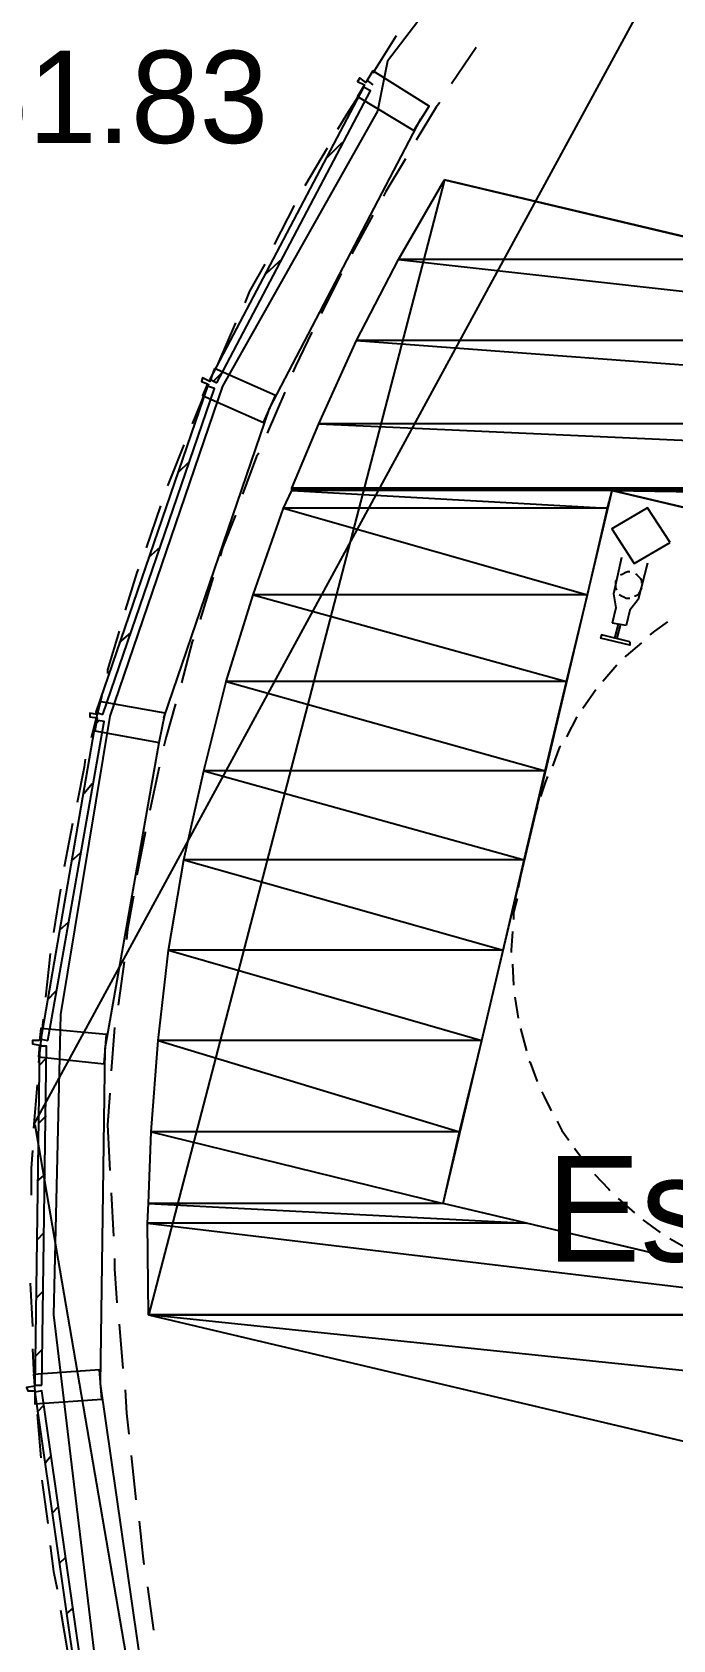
# Model space of a CAD drawing. Header units: feet. Extents: x -84 to 198, y -22 to 181.
# Drawn here: x 27.04 to 34.32, y 117.07 to 135.35 of the extents above; entities that cross this region are included whole.
import ezdxf
from ezdxf.enums import TextEntityAlignment as Align

# ---------------------------------------------------------------- set-up
doc = ezdxf.new("R2010")
doc.units = ezdxf.units.FT
for name, color, linetype in [('A-AREA-COMUN', 252, 'CONTINUOUS'), ('A-LINEA', 7, 'CONTINUOUS'), ('A-MURO-CONCRETO', 8, 'CONTINUOUS'), ('A-NOMBRE-ESPACIO', 2, 'CONTINUOUS'), ('A-TEXTO-PDF', 3, 'CONTINUOUS')]:
    doc.layers.add(name, color=color, linetype=linetype)

msp = doc.modelspace()

# ---------------------------------------------------------------- linework, layer by layer
at = {"layer": 'A-AREA-COMUN'}
msp.add_lwpolyline([(26.528, 143.5022), (27.6, 143.5378), (35.92, 141.5289), (35.92, 140.5333), (33.6, 138.3289), (31.072, 135.0222), (30.96, 134.4533), (29.2, 131.3244), (27.92, 127.5733), (27.36, 124.1778), (27.28, 120.7644), (27.872, 115.8044)], dxfattribs=at)
at = {"layer": 'A-LINEA'}
for p, q in [((37.2387, 141.6955), (27.0555, 122.9329)), ((37.2387, 141.6955), (27.0555, 122.9329)), ((31.1733, 135.3111), (30.9067, 134.8844)), ((32.08, 135.1778), (31.8, 134.7644)), ((32.08, 135.1778), (31.8, 134.7644)), ((30.84, 134.8044), (30.9067, 134.7511)), ((30.84, 134.8044), (30.9067, 134.7511)), ((30.3867, 134.0311), (30.1333, 133.6044)), ((30.3733, 133.9111), (30.56, 134.0978)), ((30.3733, 133.9111), (30.56, 134.0978)), ((31.7159, 133.6567), (28.3582, 120.754)), ((31.7159, 133.6567), (28.3582, 120.754)), ((30.0133, 133.3778), (29.7867, 132.9378)), ((30.9067, 133.2711), (30.6667, 132.8311)), ((30.9067, 133.2711), (30.6667, 132.8311)), ((29.6933, 132.6044), (29.88, 132.7778)), ((29.6933, 132.6044), (29.88, 132.7778)), ((29.3467, 132.0444), (29.1467, 131.5778)), ((29.0933, 131.3778), (29.1867, 131.4711)), ((29.0933, 131.3778), (29.1867, 131.4711)), ((29.04, 131.3511), (28.8533, 130.8978)), ((29.0267, 131.3111), (29.0267, 131.3244)), ((29.0267, 131.3111), (29.0267, 131.3244)), ((29.9067, 131.2578), (29.7067, 130.7911)), ((29.9067, 131.2578), (29.7067, 130.7911)), ((28.6933, 130.3378), (28.8267, 130.4711)), ((28.6933, 130.3378), (28.8267, 130.4711)), ((28.4933, 129.9644), (28.3333, 129.4844)), ((28.36, 129.3778), (28.4933, 129.4978)), ((28.36, 129.3778), (28.4933, 129.4978)), ((34.0267, 129.3111), (33.92, 128.8978)), ((34.0267, 129.3111), (33.92, 128.8978)), ((29.0933, 129.1511), (28.9467, 128.6711)), ((29.0933, 129.1511), (28.9467, 128.6711)), ((33.6667, 128.8044), (33.6267, 128.6311)), ((33.6667, 128.8044), (33.6267, 128.6311)), ((33.7867, 128.6044), (33.6267, 128.6311)), ((33.7867, 128.6044), (33.6267, 128.6311)), ((33.6933, 128.6178), (33.6533, 128.4578)), ((33.6933, 128.6178), (33.6533, 128.4578)), ((33.72, 128.6178), (33.68, 128.4578)), ((33.72, 128.6178), (33.68, 128.4578)), ((28.0267, 128.4044), (28.16, 128.5244)), ((28.0267, 128.4044), (28.16, 128.5244)), ((33.68, 128.1511), (33.52, 127.9644)), ((33.68, 128.1511), (33.52, 127.9644)), ((33.44, 127.8711), (33.2933, 127.6578)), ((33.44, 127.8711), (33.2933, 127.6578)), ((27.8267, 127.8044), (27.7067, 127.3244)), ((27.76, 127.4844), (27.8, 127.5244)), ((27.76, 127.4844), (27.8, 127.5244)), ((33.2267, 127.5644), (33.1067, 127.3378)), ((33.2267, 127.5644), (33.1067, 127.3378)), ((27.8667, 123.7911), (28.48, 127.2711)), ((27.8667, 123.7911), (28.48, 127.2711)), ((28.48, 126.9911), (28.3733, 126.4978)), ((28.48, 126.9911), (28.3733, 126.4978)), ((27.6267, 126.6978), (27.72, 126.8044)), ((27.6267, 126.6978), (27.72, 126.8044)), ((32.7733, 126.5378), (32.7333, 126.4044)), ((32.7733, 126.5378), (32.7333, 126.4044)), ((27.4933, 126.3511), (27.4, 125.8578)), ((27.48, 125.9244), (27.5867, 126.0178)), ((27.48, 125.9244), (27.5867, 126.0178)), ((32.5867, 125.7511), (32.56, 125.6178)), ((32.5867, 125.7511), (32.56, 125.6178)), ((27.36, 125.6044), (27.28, 125.1111)), ((27.3467, 125.1378), (27.4533, 125.2311)), ((27.3467, 125.1378), (27.4533, 125.2311)), ((28.08, 124.7778), (28.0133, 124.2844)), ((28.08, 124.7778), (28.0133, 124.2844)), ((32.4933, 124.7511), (32.5067, 124.5111)), ((32.4933, 124.7511), (32.5067, 124.5111)), ((27.2133, 124.3511), (27.3067, 124.4444)), ((27.2133, 124.3511), (27.3067, 124.4444)), ((32.52, 124.3778), (32.56, 124.1378)), ((32.52, 124.3778), (32.56, 124.1378)), ((27.16, 124.1244), (27.1067, 123.6311)), ((27.9733, 124.0311), (27.9333, 123.5378)), ((27.9733, 124.0311), (27.9333, 123.5378)), ((32.5867, 124.0178), (32.6533, 123.7644)), ((32.5867, 124.0178), (32.6533, 123.7644)), ((27.12, 123.6044), (27.2, 123.6844)), ((27.12, 123.6044), (27.2, 123.6844)), ((27.0933, 123.3778), (27.0533, 122.8844)), ((27.0667, 122.929), (29.6038, 108.1219)), ((27.0667, 122.929), (29.6038, 108.1219)), ((27.1067, 122.9378), (27.2, 123.0311)), ((27.1067, 122.9378), (27.2, 123.0311)), ((27.0933, 122.2844), (27.1867, 122.3644)), ((27.0933, 122.2844), (27.1867, 122.3644)), ((27.9333, 122.1511), (27.96, 121.6578)), ((27.9333, 122.1511), (27.96, 121.6578)), ((33.6933, 122.0844), (33.88, 121.9244)), ((33.6933, 122.0844), (33.88, 121.9244)), ((33.9733, 121.8444), (34.1733, 121.6978)), ((33.9733, 121.8444), (34.1733, 121.6978)), ((27.0933, 121.6178), (27.1733, 121.6978)), ((27.0933, 121.6178), (27.1733, 121.6978)), ((34.28, 121.6311), (34.4933, 121.5111)), ((34.28, 121.6311), (34.4933, 121.5111)), ((27.0133, 121.1244), (27.04, 120.6311)), ((27.08, 120.9511), (27.16, 121.0311)), ((27.08, 120.9511), (27.16, 121.0311)), ((28.36, 120.7644), (28.36, 120.7644)), ((28.36, 120.7644), (28.36, 120.7644)), ((28.0267, 120.6578), (28.0667, 120.1511)), ((28.0267, 120.6578), (28.0667, 120.1511)), ((27.0667, 120.2844), (27.1467, 120.3644)), ((27.0667, 120.2844), (27.1467, 120.3644)), ((27.0933, 119.6578), (27.1733, 119.7378)), ((27.0933, 119.6578), (27.1733, 119.7378)), ((27.0933, 119.6311), (27.1333, 119.1378)), ((27.1867, 119.0844), (27.2533, 119.1644)), ((27.1867, 119.0844), (27.2533, 119.1644)), ((28.16, 119.1644), (28.2133, 118.6578)), ((28.16, 119.1644), (28.2133, 118.6578)), ((27.1467, 118.8844), (27.2133, 118.3911)), ((27.2667, 118.5111), (27.3333, 118.5778)), ((27.2667, 118.5111), (27.3333, 118.5778)), ((27.3467, 117.9378), (27.4133, 118.0044)), ((27.3467, 117.9378), (27.4133, 118.0044)), ((28.3467, 117.6711), (28.4133, 117.1778)), ((28.3467, 117.6711), (28.4133, 117.1778)), ((27.36, 117.4044), (27.44, 116.9111)), ((27.4267, 117.3644), (27.5067, 117.4311)), ((27.4267, 117.3644), (27.5067, 117.4311))]:
    msp.add_line(p, q, dxfattribs=at)
for points in [[(30.9067, 134.9111), (30.8267, 134.7778), (30.76, 134.8311), (30.7333, 134.7911), (30.8133, 134.7511), (30.7333, 134.6178), (31.3733, 134.2311), (31.5467, 134.5111), (30.9067, 134.9111)], [(30.9067, 134.9111), (30.8267, 134.7778), (30.76, 134.8311), (30.7333, 134.7911), (30.8133, 134.7511), (30.7333, 134.6178), (31.3733, 134.2311), (31.5467, 134.5111), (30.9067, 134.9111)], [(29.1333, 131.3644), (30.88, 134.6844), (30.8, 134.7244), (29.0533, 131.4044), (29.1333, 131.3644)], [(29.1333, 131.3644), (30.88, 134.6844), (30.8, 134.7244), (29.0533, 131.4044), (29.1333, 131.3644)], [(30.7733, 134.6711), (30.6133, 134.4178), (30.5067, 134.2444)], [(31.6667, 134.5511), (31.6267, 134.4978), (31.4, 134.1244)], [(31.6667, 134.5511), (31.6267, 134.4978), (31.4, 134.1244)], [(28.5333, 127.5511), (29.7333, 131.0711), (31.4533, 134.3644)], [(28.5333, 127.5511), (29.7333, 131.0711), (31.4533, 134.3644)], [(31.28, 133.9111), (31.0533, 133.5378), (31.0267, 133.4844)], [(31.28, 133.9111), (31.0533, 133.5378), (31.0267, 133.4844)], [(43.4667, 117.1911), (43.9333, 119.1378), (31.7067, 122.0311), (33.6267, 130.1378), (45.8533, 127.2444), (46.5333, 130.1644), (31.72, 133.6711)], [(43.4667, 117.1911), (43.9333, 119.1378), (31.7067, 122.0311), (33.6267, 130.1378), (45.8533, 127.2444), (46.5333, 130.1644), (31.72, 133.6711)], [(29.68, 132.7111), (29.5067, 132.4044), (29.4533, 132.2711)], [(30.5467, 132.6044), (30.52, 132.5511), (30.32, 132.1511)], [(30.5467, 132.6044), (30.52, 132.5511), (30.32, 132.1511)], [(30.2133, 131.9378), (30.0267, 131.5511), (30, 131.4844)], [(30.2133, 131.9378), (30.0267, 131.5511), (30, 131.4844)], [(29.1067, 131.5244), (29.0533, 131.3778), (28.9733, 131.4178), (28.96, 131.3778), (29.0267, 131.3511), (28.9733, 131.2178), (29.6667, 130.9111), (29.8, 131.2178), (29.1067, 131.5244)], [(29.1067, 131.5244), (29.0533, 131.3778), (28.9733, 131.4178), (28.96, 131.3778), (29.0267, 131.3511), (28.9733, 131.2178), (29.6667, 130.9111), (29.8, 131.2178), (29.1067, 131.5244)], [(27.84, 127.5911), (29.1067, 131.2978), (29.0267, 131.3244), (27.76, 127.6178), (27.84, 127.5911)], [(27.84, 127.5911), (29.1067, 131.2978), (29.0267, 131.3244), (27.76, 127.6178), (27.84, 127.5911)], [(28.76, 130.6578), (28.6133, 130.2844), (28.5733, 130.1911)], [(29.6133, 130.5644), (29.5867, 130.5244), (29.4267, 130.0978)], [(29.6133, 130.5644), (29.5867, 130.5244), (29.4267, 130.0978)], [(29.3467, 129.8578), (29.2, 129.4844), (29.1733, 129.3911)], [(29.3467, 129.8578), (29.2, 129.4844), (29.1733, 129.3911)], [(34.2842, 129.5462), (34.0285, 129.9423), (33.6225, 129.7027), (33.8781, 129.3066), (34.2842, 129.5462)], [(34.2842, 129.5462), (34.0285, 129.9423), (33.6225, 129.7027), (33.8781, 129.3066), (34.2842, 129.5462)], [(33.7333, 129.3778), (33.64, 128.9644), (33.6667, 128.8044)], [(33.7333, 129.3778), (33.64, 128.9644), (33.6667, 128.8044)], [(28.24, 129.2444), (28.2267, 129.2044), (28.0933, 128.7778)], [(33.68, 129.0044), (33.6667, 129.0311), (33.6667, 129.0578), (33.6667, 129.0844), (33.6667, 129.1111), (33.68, 129.1244)], [(33.68, 129.0044), (33.6667, 129.0311), (33.6667, 129.0578), (33.6667, 129.0844), (33.6667, 129.1111), (33.68, 129.1244)], [(33.72, 129.1778), (33.7467, 129.1911), (33.7733, 129.2044), (33.8, 129.2178), (33.8267, 129.2178)], [(33.72, 129.1778), (33.7467, 129.1911), (33.7733, 129.2044), (33.8, 129.2178), (33.8267, 129.2178)], [(33.8933, 129.1911), (33.9067, 129.1778), (33.92, 129.1644), (33.9467, 129.1378), (33.96, 129.1111), (33.96, 129.0844)], [(33.8933, 129.1911), (33.9067, 129.1778), (33.92, 129.1644), (33.9467, 129.1378), (33.96, 129.1111), (33.96, 129.0844)], [(33.8267, 128.9111), (33.8133, 128.9111), (33.7867, 128.9111), (33.76, 128.9244), (33.7333, 128.9378), (33.7067, 128.9511)], [(33.8267, 128.9111), (33.8133, 128.9111), (33.7867, 128.9111), (33.76, 128.9244), (33.7333, 128.9378), (33.7067, 128.9511)], [(33.96, 129.0311), (33.9467, 129.0044), (33.9333, 128.9778), (33.92, 128.9511), (33.8933, 128.9378), (33.88, 128.9378)], [(33.96, 129.0311), (33.9467, 129.0044), (33.9333, 128.9778), (33.92, 128.9511), (33.8933, 128.9378), (33.88, 128.9378)], [(33.92, 128.8978), (33.8267, 128.7778), (33.7867, 128.6044)], [(33.92, 128.8978), (33.8267, 128.7778), (33.7867, 128.6044)], [(34.2533, 128.6444), (34.1067, 128.5378), (34.0533, 128.4978)], [(34.2533, 128.6444), (34.1067, 128.5378), (34.0533, 128.4978)], [(28.0267, 128.5378), (27.8933, 128.0978), (27.8933, 128.0578)], [(28.8667, 128.4444), (28.8533, 128.4178), (28.7333, 127.9511)], [(28.8667, 128.4444), (28.8533, 128.4178), (28.7333, 127.9511)], [(33.8267, 128.4178), (33.5067, 128.4978), (33.4933, 128.4578)], [(33.8267, 128.4178), (33.5067, 128.4978), (33.4933, 128.4578)], [(33.8267, 128.4178), (33.8267, 128.3778), (33.4933, 128.4578)], [(33.8267, 128.4178), (33.8267, 128.3778), (33.4933, 128.4578)], [(33.96, 128.4044), (33.7867, 128.2578), (33.7733, 128.2444)], [(33.96, 128.4044), (33.7867, 128.2578), (33.7733, 128.2444)], [(27.7733, 127.5911), (27.6933, 127.6044), (27.6933, 127.5644), (27.7733, 127.5511), (27.7467, 127.4044), (28.48, 127.2711), (28.5467, 127.6044), (27.8, 127.7378), (27.7733, 127.5911)], [(27.7733, 127.5911), (27.6933, 127.6044), (27.6933, 127.5644), (27.7733, 127.5511), (27.7467, 127.4044), (28.48, 127.2711), (28.5467, 127.6044), (27.8, 127.7378), (27.7733, 127.5911)], [(28.6667, 127.7111), (28.56, 127.3378), (28.5333, 127.2311)], [(28.6667, 127.7111), (28.56, 127.3378), (28.5333, 127.2311)], [(27.2133, 123.8844), (27.8533, 127.5111), (27.76, 127.5244), (27.1333, 123.8978), (27.2133, 123.8844)], [(27.2133, 123.8844), (27.8533, 127.5111), (27.76, 127.5244), (27.1333, 123.8978), (27.2133, 123.8844)], [(27.64, 127.0844), (27.6267, 126.9911), (27.5467, 126.5911)], [(33.04, 127.2311), (33.0267, 127.2178), (32.9467, 127.0044)], [(33.04, 127.2311), (33.0267, 127.2178), (32.9467, 127.0044)], [(32.8933, 126.8844), (32.8667, 126.8178), (32.8133, 126.6578)], [(32.8933, 126.8844), (32.8667, 126.8178), (32.8133, 126.6578)], [(28.32, 126.2578), (28.32, 126.2444), (28.2267, 125.7644)], [(28.32, 126.2578), (28.32, 126.2444), (28.2267, 125.7644)], [(28.1867, 125.5244), (28.12, 125.1511), (28.1067, 125.0311)], [(28.1867, 125.5244), (28.12, 125.1511), (28.1067, 125.0311)], [(32.5467, 125.4978), (32.5067, 125.3378), (32.5067, 125.2578)], [(32.5467, 125.4978), (32.5067, 125.3378), (32.5067, 125.2578)], [(32.4933, 125.1244), (32.48, 124.9111), (32.48, 124.8844)], [(32.4933, 125.1244), (32.48, 124.9111), (32.48, 124.8844)], [(27.24, 124.8711), (27.2267, 124.7244), (27.1867, 124.3778)], [(27.12, 123.8844), (27.04, 123.8844), (27.04, 123.8444), (27.12, 123.8311), (27.1067, 123.6978), (27.8533, 123.6178), (27.88, 123.9511), (27.1333, 124.0178), (27.12, 123.8844)], [(27.12, 123.8844), (27.04, 123.8844), (27.04, 123.8444), (27.12, 123.8311), (27.1067, 123.6978), (27.8533, 123.6178), (27.88, 123.9511), (27.1333, 124.0178), (27.12, 123.8844)], [(27.1467, 119.9644), (27.2, 123.8178), (27.12, 123.8178), (27.0667, 119.9644), (27.1467, 119.9644)], [(27.1467, 119.9644), (27.2, 123.8178), (27.12, 123.8178), (27.0667, 119.9644), (27.1467, 119.9644)], [(29.08, 113.6044), (28.36, 116.1911), (27.8133, 119.9778), (27.8667, 123.7911)], [(29.08, 113.6044), (28.36, 116.1911), (27.8133, 119.9778), (27.8667, 123.7911)], [(32.68, 123.6444), (32.6933, 123.6311), (32.7733, 123.4178)], [(32.68, 123.6444), (32.6933, 123.6311), (32.7733, 123.4178)], [(27.92, 123.2844), (27.8933, 122.9244), (27.92, 122.4044)], [(27.92, 123.2844), (27.8933, 122.9244), (27.92, 122.4044)], [(32.8267, 123.2978), (32.8533, 123.2444), (32.9333, 123.0844)], [(32.8267, 123.2978), (32.8533, 123.2444), (32.9333, 123.0844)], [(33, 122.9644), (33.0533, 122.8578), (33.1333, 122.7511)], [(33, 122.9644), (33.0533, 122.8578), (33.1333, 122.7511)], [(27.04, 122.6311), (27.0267, 122.4311), (27.0267, 122.1244)], [(33.2, 122.6578), (33.3067, 122.5111), (33.3467, 122.4578)], [(33.2, 122.6578), (33.3067, 122.5111), (33.3467, 122.4578)], [(33.4267, 122.3644), (33.5867, 122.1911), (33.6, 122.1778)], [(33.4267, 122.3644), (33.5867, 122.1911), (33.6, 122.1778)], [(27.9733, 121.4044), (27.9733, 121.2844), (28, 120.8978)], [(27.9733, 121.4044), (27.9733, 121.2844), (28, 120.8978)], [(28.36, 120.7644), (43.4667, 117.1911), (43.9333, 119.1378)], [(28.36, 120.7644), (43.4667, 117.1911), (43.9333, 119.1378)], [(27.04, 120.3778), (27.0533, 120.1378), (27.0667, 119.8844)], [(27.0667, 119.9511), (26.9733, 119.9378), (26.9867, 119.8978), (27.0667, 119.8978), (27.0667, 119.7511), (27.8267, 119.8044), (27.8, 120.1378), (27.0533, 120.0844), (27.0667, 119.9511)], [(27.0667, 119.9511), (26.9733, 119.9378), (26.9867, 119.8978), (27.0667, 119.8978), (27.0667, 119.7511), (27.8267, 119.8044), (27.8, 120.1378), (27.0533, 120.0844), (27.0667, 119.9511)], [(27.6933, 116.0844), (27.1467, 119.8978), (27.0667, 119.8844), (27.6133, 116.0711), (27.6933, 116.0844)], [(27.6933, 116.0844), (27.1467, 119.8978), (27.0667, 119.8844), (27.6133, 116.0711), (27.6933, 116.0844)], [(28.0933, 119.9111), (28.1067, 119.6444), (28.1333, 119.4044)], [(28.0933, 119.9111), (28.1067, 119.6444), (28.1333, 119.4044)], [(28.2533, 118.4178), (28.2933, 118.0178), (28.3067, 117.9244)], [(28.2533, 118.4178), (28.2933, 118.0178), (28.3067, 117.9244)], [(27.24, 118.1378), (27.28, 117.8444), (27.32, 117.6444)]]:
    msp.add_lwpolyline(points, dxfattribs=at)
at = {"layer": 'A-MURO-CONCRETO'}
for points in [[(31.72, 133.6711), (35.5333, 132.7644), (31.2, 132.7644), (31.72, 133.6711), (31.72, 133.6711)], [(31.72, 133.6711), (35.5333, 132.7644), (31.2, 132.7644), (31.72, 133.6711), (31.72, 133.6711)], [(31.2, 132.7644), (39.44, 131.8444), (30.72, 131.8444), (31.2, 132.7644), (31.2, 132.7644)], [(31.2, 132.7644), (39.44, 131.8444), (30.72, 131.8444), (31.2, 132.7644), (31.2, 132.7644)], [(35.5333, 132.7644), (31.2, 132.7644), (39.44, 131.8444), (35.5333, 132.7644)], [(35.5333, 132.7644), (31.2, 132.7644), (39.44, 131.8444), (35.5333, 132.7644)], [(30.72, 131.8444), (43.44, 130.8978), (30.2933, 130.8978), (30.72, 131.8444), (30.72, 131.8444)], [(30.72, 131.8444), (43.44, 130.8978), (30.2933, 130.8978), (30.72, 131.8444), (30.72, 131.8444)], [(39.44, 131.8444), (30.72, 131.8444), (43.44, 130.8978), (39.44, 131.8444)], [(39.44, 131.8444), (30.72, 131.8444), (43.44, 130.8978), (39.44, 131.8444)], [(30.2933, 130.8978), (46.5333, 130.1644), (29.9867, 130.1644), (30.2933, 130.8978), (30.2933, 130.8978)], [(30.2933, 130.8978), (46.5333, 130.1644), (29.9867, 130.1644), (30.2933, 130.8978), (30.2933, 130.8978)], [(43.44, 130.8978), (30.2933, 130.8978), (46.5333, 130.1644), (43.44, 130.8978)], [(43.44, 130.8978), (30.2933, 130.8978), (46.5333, 130.1644), (43.44, 130.8978)], [(29.9867, 130.1378), (33.5733, 129.9378), (29.8933, 129.9378), (29.9867, 130.1378), (29.9867, 130.1378)], [(29.9867, 130.1378), (33.5733, 129.9378), (29.8933, 129.9378), (29.9867, 130.1378), (29.9867, 130.1378)], [(46.5333, 130.1644), (29.9867, 130.1644), (46.5333, 130.1378), (46.5333, 130.1644)], [(29.9867, 130.1644), (46.5333, 130.1378), (29.9867, 130.1378), (29.9867, 130.1644), (29.9867, 130.1644)], [(46.5333, 130.1644), (29.9867, 130.1644), (46.5333, 130.1378), (46.5333, 130.1644)], [(29.9867, 130.1644), (46.5333, 130.1378), (29.9867, 130.1378), (29.9867, 130.1644), (29.9867, 130.1644)], [(33.6267, 130.1378), (29.9867, 130.1378), (33.5733, 129.9378), (33.6267, 130.1378)], [(33.6267, 130.1378), (29.9867, 130.1378), (33.5733, 129.9378), (33.6267, 130.1378)], [(46.5333, 130.1378), (33.6267, 130.1378), (46.48, 129.9378), (46.5333, 130.1378)], [(33.6267, 130.1378), (46.48, 129.9378), (34.48, 129.9378), (33.6267, 130.1378), (33.6267, 130.1378)], [(46.5333, 130.1378), (33.6267, 130.1378), (46.48, 129.9378), (46.5333, 130.1378)], [(33.6267, 130.1378), (46.48, 129.9378), (34.48, 129.9378), (33.6267, 130.1378), (33.6267, 130.1378)], [(29.8933, 129.9378), (33.3467, 128.9511), (29.5467, 128.9511), (29.8933, 129.9378), (29.8933, 129.9378)], [(29.8933, 129.9378), (33.3467, 128.9511), (29.5467, 128.9511), (29.8933, 129.9378), (29.8933, 129.9378)], [(33.5733, 129.9378), (29.8933, 129.9378), (33.3467, 128.9511), (33.5733, 129.9378)], [(33.5733, 129.9378), (29.8933, 129.9378), (33.3467, 128.9511), (33.5733, 129.9378)], [(29.5467, 128.9511), (33.1067, 127.9644), (29.24, 127.9644), (29.5467, 128.9511), (29.5467, 128.9511)], [(29.5467, 128.9511), (33.1067, 127.9644), (29.24, 127.9644), (29.5467, 128.9511), (29.5467, 128.9511)], [(33.3467, 128.9511), (29.5467, 128.9511), (33.1067, 127.9644), (33.3467, 128.9511)], [(33.3467, 128.9511), (29.5467, 128.9511), (33.1067, 127.9644), (33.3467, 128.9511)], [(29.24, 127.9644), (32.8667, 126.9511), (28.9867, 126.9511), (29.24, 127.9644), (29.24, 127.9644)], [(29.24, 127.9644), (32.8667, 126.9511), (28.9867, 126.9511), (29.24, 127.9644), (29.24, 127.9644)], [(33.1067, 127.9644), (29.24, 127.9644), (32.8667, 126.9511), (33.1067, 127.9644)], [(33.1067, 127.9644), (29.24, 127.9644), (32.8667, 126.9511), (33.1067, 127.9644)], [(28.9867, 126.9511), (32.6267, 125.9378), (28.76, 125.9378), (28.9867, 126.9511), (28.9867, 126.9511)], [(28.9867, 126.9511), (32.6267, 125.9378), (28.76, 125.9378), (28.9867, 126.9511), (28.9867, 126.9511)], [(32.8667, 126.9511), (28.9867, 126.9511), (32.6267, 125.9378), (32.8667, 126.9511)], [(32.8667, 126.9511), (28.9867, 126.9511), (32.6267, 125.9378), (32.8667, 126.9511)], [(28.76, 125.9378), (32.3867, 124.9111), (28.5867, 124.9111), (28.76, 125.9378), (28.76, 125.9378)], [(28.76, 125.9378), (32.3867, 124.9111), (28.5867, 124.9111), (28.76, 125.9378), (28.76, 125.9378)], [(32.6267, 125.9378), (28.76, 125.9378), (32.3867, 124.9111), (32.6267, 125.9378)], [(32.6267, 125.9378), (28.76, 125.9378), (32.3867, 124.9111), (32.6267, 125.9378)], [(28.5867, 124.9111), (32.1467, 123.8844), (28.4667, 123.8844), (28.5867, 124.9111), (28.5867, 124.9111)], [(28.5867, 124.9111), (32.1467, 123.8844), (28.4667, 123.8844), (28.5867, 124.9111), (28.5867, 124.9111)], [(32.3867, 124.9111), (28.5867, 124.9111), (32.1467, 123.8844), (32.3867, 124.9111)], [(32.3867, 124.9111), (28.5867, 124.9111), (32.1467, 123.8844), (32.3867, 124.9111)], [(28.4667, 123.8844), (31.8933, 122.8444), (28.3867, 122.8444), (28.4667, 123.8844), (28.4667, 123.8844)], [(28.4667, 123.8844), (31.8933, 122.8444), (28.3867, 122.8444), (28.4667, 123.8844), (28.4667, 123.8844)], [(32.1467, 123.8844), (28.4667, 123.8844), (31.8933, 122.8444), (32.1467, 123.8844)], [(32.1467, 123.8844), (28.4667, 123.8844), (31.8933, 122.8444), (32.1467, 123.8844)], [(28.3867, 122.8444), (31.7067, 122.0311), (28.36, 122.0311), (28.3867, 122.8444), (28.3867, 122.8444)], [(28.3867, 122.8444), (31.7067, 122.0311), (28.36, 122.0311), (28.3867, 122.8444), (28.3867, 122.8444)], [(31.8933, 122.8444), (28.3867, 122.8444), (31.7067, 122.0311), (31.8933, 122.8444)], [(31.8933, 122.8444), (28.3867, 122.8444), (31.7067, 122.0311), (31.8933, 122.8444)], [(28.36, 122.0311), (32.6533, 121.8044), (28.3467, 121.8044), (28.36, 122.0311), (28.36, 122.0311)], [(28.36, 122.0311), (32.6533, 121.8044), (28.3467, 121.8044), (28.36, 122.0311), (28.36, 122.0311)], [(31.7067, 122.0311), (28.36, 122.0311), (32.6533, 121.8044), (31.7067, 122.0311)], [(31.7067, 122.0311), (28.36, 122.0311), (32.6533, 121.8044), (31.7067, 122.0311)], [(32.6533, 121.8044), (28.3467, 121.8044), (37.04, 120.7644), (32.6533, 121.8044)], [(28.3467, 121.8044), (37.04, 120.7644), (28.36, 120.7644), (28.3467, 121.8044), (28.3467, 121.8044)], [(32.6533, 121.8044), (28.3467, 121.8044), (37.04, 120.7644), (32.6533, 121.8044)], [(28.3467, 121.8044), (37.04, 120.7644), (28.36, 120.7644), (28.3467, 121.8044), (28.3467, 121.8044)], [(28.36, 120.7644), (35.24, 119.1378), (43.9333, 119.1378), (28.36, 120.7644)], [(28.36, 120.7644), (37.04, 120.7644), (43.9333, 119.1378), (28.36, 120.7644), (28.36, 120.7644)], [(28.36, 120.7644), (35.24, 119.1378), (43.9333, 119.1378), (28.36, 120.7644)], [(28.36, 120.7644), (37.04, 120.7644), (43.9333, 119.1378), (28.36, 120.7644), (28.36, 120.7644)]]:
    msp.add_lwpolyline(points, dxfattribs=at)

# ---------------------------------------------------------------- texts
at = {"layer": 'A-NOMBRE-ESPACIO'}
msp.add_text('Escalera', height=1.2, dxfattribs=at).set_placement((36, 121.3689), align=Align.CENTER)
at = {"layer": 'A-TEXTO-PDF'}
msp.add_text('+161.83', height=1.048, dxfattribs=at).set_placement((27.1658, 134.0909), align=Align.CENTER)

doc.saveas('drawing.dxf')
